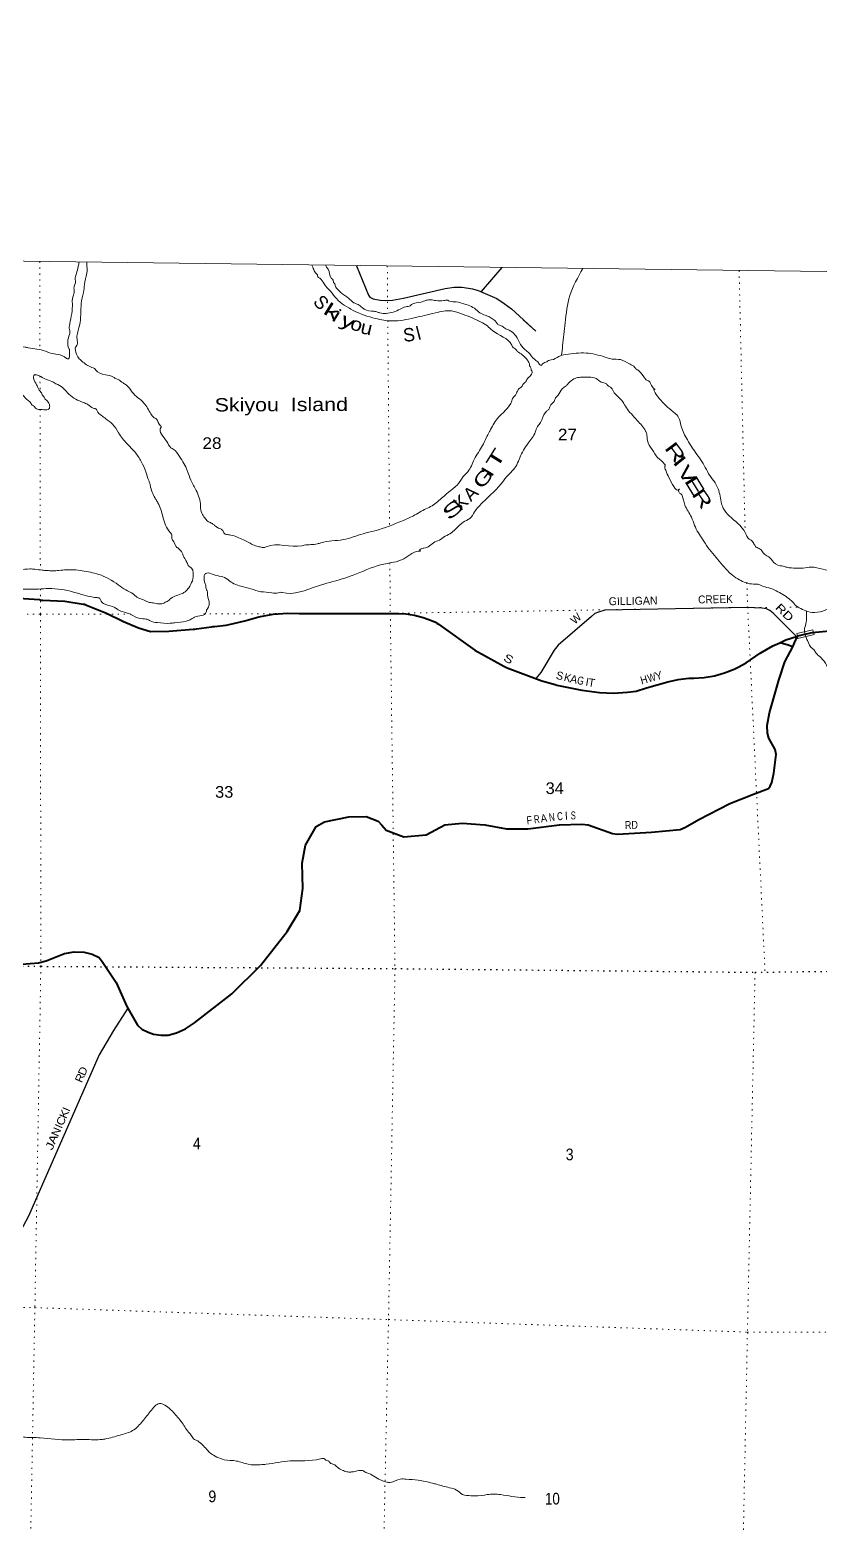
# Model space of a CAD drawing. Header units: feet. Extents: x -493433 to -244333, y 184684 to 373072.
# Drawn here: x -289216 to -277267, y 350233 to 372822 of the extents above; entities that cross this region are included whole.
import ezdxf
from ezdxf.enums import TextEntityAlignment as Align

# ---------------------------------------------------------------- set-up
doc = ezdxf.new("R2010")
doc.units = ezdxf.units.FT
doc.header["$LTSCALE"] = 60
doc.linetypes.add('DOTTED', pattern=[1.5, 0.3, -1.2])
for name, color, linetype, lineweight in [('26', 7, 'Continuous', 40), ('27', 7, 'Continuous', 13), ('29', 7, 'Continuous', 25), ('30', 7, 'Continuous', 13), ('39', 7, 'Continuous', 13), ('4', 7, 'Continuous', 13), ('41', 7, 'Continuous', 13), ('6', 7, 'DOTTED', 25), ('7', 7, 'DOTTED', 13)]:
    doc.layers.add(name, color=color, linetype=linetype, lineweight=lineweight)
doc.layers.add('42', color=7, linetype='Continuous')

msp = doc.modelspace()

# ---------------------------------------------------------------- linework, layer by layer
at = {"layer": '26'}
for p, q in [((-277364.41, 363712.35), (-277610.56, 363657.28)), ((-277651.45, 363643.54), (-277651.06, 363644.23)), ((-277610.56, 363657.28), (-277610.22, 363657.39))]:
    msp.add_line(p, q, dxfattribs=at)
for points in [[(-290271.81, 364289.22), (-289069.35, 364212.47), (-289044.35, 364203.36), (-289019.35, 364202.03), (-288685.83, 364184.26), (-288408.69, 364141.9), (-288389.12, 364138.91), (-288358.69, 364124.97), (-288057.91, 364002.4), (-287798.4, 363877.92), (-287574, 363781.68), (-287392.37, 363725.69), (-287112.7, 363734.59), (-286744.51, 363762.85), (-286719.51, 363764.77), (-286694.51, 363768.15), (-286472.01, 363798.26), (-286447.07, 363801.63)], [(-286447.07, 363801.63), (-286422.01, 363804.51), (-286247.61, 363824.55), (-286200.19, 363833.14), (-285967.12, 363886.67), (-285754.9, 363948.12), (-285537.42, 363987.05), (-285317.07, 364003.03), (-285145.09, 363998.45), (-285133.06, 363998.13), (-285095.09, 363998.19), (-283687.37, 364000.27), (-283662.68, 364000.3), (-283637.37, 363999.2), (-283529.41, 363994.49), (-283397.78, 363974.82), (-283268.93, 363941.5), (-283144.27, 363894.9), (-283085.06, 363866.53), (-283060.1, 363854.57), (-283035.06, 363836.64), (-282486.82, 363444.07), (-282049.54, 363201.67), (-281999.67, 363178.1), (-281473.17, 362981.76), (-281274.78, 362924.09), (-281249.67, 362916.79), (-281224.78, 362911.88), (-280871.45, 362842.19), (-280602.13, 362803.29), (-280391.15, 362794.56), (-280180.42, 362807.92), (-280050.2, 362827.38), (-279891.88, 362874.66), (-279569.18, 362968.25), (-279412.34, 363002.2), (-279252.8, 363019.57), (-279173.97, 363021.97), (-279017.8, 363032.22), (-278863.55, 363058.74), (-278712.92, 363101.23), (-278567.56, 363159.24), (-278504.32, 363190.23), (-278383.46, 363254.91), (-278171.25, 363400.88), (-277982.4, 363510.26), (-277875.25, 363558.13)], [(-277364.41, 363712.35), (-277338.97, 363715.26), (-277175.51, 363733.94), (-277004.22, 363753.76), (-276844.11, 363789.55), (-276819.02, 363796.21), (-276794.11, 363805.45), (-276576.89, 363886.1), (-276522.61, 363911.69), (-276465.95, 363931.47), (-276407.53, 363945.22), (-276347.99, 363952.78), (-276287.99, 363954.08), (-276228.18, 363949.1), (-276169.22, 363937.9), (-276111.75, 363920.59), (-276056.41, 363897.38), (-276037.04, 363887.57), (-275873.32, 363839.79), (-275696.16, 363807.2), (-275220.25, 363845.45)], [(-289457.19, 358687.89), (-289085.28, 358719.36), (-288971.04, 358749.75), (-288693.13, 358859.36), (-288546.94, 358886.75), (-288395.65, 358882.11), (-288273.04, 358851.4), (-288170.51, 358799.32), (-288122.84, 358740.91), (-287909.06, 358423.46), (-287747.76, 358057.5), (-287588.79, 357776.29), (-287522.03, 357715.6), (-287429.26, 357671.41), (-287345.32, 357640.47), (-287232.53, 357626.55), (-287124.44, 357627.21), (-286997.07, 357658.52), (-286863.79, 357720.02), (-286727.07, 357812.86), (-286160.42, 358250.11), (-285728.43, 358677.74), (-285324.81, 359192.61), (-285133.81, 359511.75), (-285089.06, 359843.66), (-285097.56, 360222.94), (-285047.96, 360496.28), (-284885.82, 360777.63), (-284761.99, 360847.95), (-284393.2, 360923.84), (-284130.1, 360933.12), (-283950.9, 360861.26), (-283895.93, 360799.75), (-283829.25, 360721.89), (-283562.3, 360622.2), (-283224.49, 360654.29), (-282940.56, 360802.33), (-282677.1, 360829.74), (-282334.39, 360805.29), (-282008.5, 360742.82), (-281687.38, 360742.96), (-281206.48, 360804.69), (-280869.07, 360816.63), (-280776.16, 360804.79), (-280405.07, 360672.21), (-280328.19, 360665.51), (-279815.84, 360694.4), (-279383.53, 360734.84), (-279300.64, 360769.44), (-279101.53, 360886.94), (-278631.1, 361128.34), (-278273.11, 361266.95), (-278048.57, 361355.58), (-278023.93, 361388.16), (-277997.42, 361445.61), (-277965.66, 361587.98), (-277931.16, 361869.88), (-277948.53, 361944.6), (-278041.6, 362117.37), (-278064.04, 362190.73), (-278068.11, 362307.4), (-278031.86, 362496.66), (-277891.53, 362992.17), (-277798.95, 363266.61), (-277676.77, 363496.8)], [(-277875.25, 363558.13), (-277783.14, 363599.29), (-277610.56, 363657.28)], [(-277676.77, 363496.8), (-277766.79, 363524.16), (-277853.63, 363551.36), (-277875.25, 363558.13)], [(-277676.77, 363496.8), (-277652.87, 363558.1), (-277610.56, 363657.28)]]:
    msp.add_lwpolyline(points, dxfattribs=at)
at = {"layer": '26', "lineweight": 13}
for points in [[(-277610.56, 363657.28), (-277619.77, 363694.96), (-277374.78, 363754.79), (-277364.41, 363712.35)], [(-277610.56, 363657.28), (-277601.81, 363621.46), (-277356.82, 363681.29), (-277364.41, 363712.35)]]:
    msp.add_lwpolyline(points, dxfattribs=at)
at = {"layer": '29'}
msp.add_line((-282386.25, 368866.07), (-282074.53, 369229.48), dxfattribs=at)
for points in [[(-284274.77, 369257.52), (-284096.04, 368811.84), (-284073.99, 368781.85), (-284025.4, 368755.33), (-283917.04, 368734.83), (-283835.44, 368733.23), (-283733.83, 368737.65), (-283566.35, 368766.83), (-282938.64, 368914.43), (-282798.04, 368932.24), (-282678, 368932.11), (-282521.19, 368907.42), (-282435.4, 368881.13), (-282156.71, 368759.75), (-282046.22, 368687.98), (-281935.83, 368605.07), (-281566.32, 368268.44), (-281758.97, 368440.72)], [(-277621.94, 363650.91), (-277977.57, 364004.46), (-278028.37, 364044.24), (-278074.98, 364070.92), (-278143.23, 364081.8), (-278384, 364088.43), (-280522.17, 364048.65), (-280619.36, 364022.14), (-280672.37, 364000.04), (-280724.1, 363954.61), (-281229, 363518.32), (-281290.13, 363442.97), (-281488.93, 363105.68), (-281565.78, 363016.29)], [(-287736.23, 358031.34), (-287949.79, 357696.03), (-288166.31, 357327.51), (-289236.06, 354886.71), (-289812.26, 353819.81)]]:
    msp.add_lwpolyline(points, dxfattribs=at)
at = {"layer": '39'}
for p, q in [((-288355.12, 369286.61), (-288354.03, 369310.08)), ((-286781.02, 351584.31), (-286751.56, 351538.77))]:
    msp.add_line(p, q, dxfattribs=at)
for points in [[(-291421.98, 369350.18), (-291395.24, 369330.41), (-291346.65, 369314.25), (-291269.71, 369253.65), (-291132.02, 369144.56), (-291123.92, 369124.36), (-291103.67, 369116.29), (-291095.57, 369100.12), (-291034.82, 369055.68), (-291030.76, 369039.51), (-291010.51, 369019.32), (-290901.15, 368890.01), (-290872.78, 368833.45), (-290852.51, 368760.7), (-290807.92, 368659.68), (-290730.92, 368489.97), (-290698.48, 368360.66), (-290686.26, 368227.29), (-290674.07, 368130.31), (-290682.1, 368021.19), (-290678.02, 367948.45), (-290682.05, 367928.25), (-290669.88, 367883.79), (-290653.68, 367859.54), (-290613.19, 367835.3), (-290544.37, 367835.32), (-290358.18, 367863.66), (-290317.71, 367883.86), (-290277.24, 367900.05), (-290147.73, 367952.61), (-289880.59, 368001.16), (-289751.05, 368013.31), (-289508.18, 368025.49), (-289289.59, 368025.54), (-289241.01, 368017.47), (-288981.91, 367964.98), (-288929.27, 367944.79), (-288824.01, 367920.56), (-288694.45, 367880.18), (-288649.91, 367851.89), (-288633.72, 367851.9), (-288617.56, 367928.68), (-288617.57, 367948.89), (-288617.59, 367989.3), (-288625.69, 368005.47), (-288617.7, 368219.66), (-288609.63, 368264.11), (-288617.75, 368292.4), (-288613.74, 368377.27), (-288573.41, 368688.45), (-288573.44, 368753.12), (-288557.28, 368813.74), (-288545.17, 368886.49), (-288549.24, 368914.77), (-288525.01, 369027.94), (-288529.06, 369044.1), (-288521, 369108.76), (-288484.63, 369250.22), (-288471.77, 369311.52)], [(-288355.12, 369286.61), (-288355.04, 369145.17), (-288391.39, 368971.38), (-288403.47, 368854.19), (-288427.73, 368769.31), (-288443.83, 368603.61), (-288484.15, 368276.26), (-288504.35, 368191.39), (-288516.42, 368033.78), (-288524.5, 368025.7), (-288524.48, 367969.12), (-288516.36, 367936.79), (-288479.9, 367864.06), (-288431.29, 367815.57), (-288277.43, 367718.61), (-288240.98, 367702.45), (-288220.73, 367678.21), (-288074.97, 367609.54), (-287953.51, 367573.19), (-287933.26, 367557.03), (-287880.63, 367536.84), (-287807.74, 367484.32), (-287759.15, 367456.04), (-287670.04, 367346.93), (-287491.85, 367181.28), (-287386.51, 367015.62), (-287346.01, 366967.13), (-287301.47, 366938.85), (-287240.7, 366837.83), (-287228.55, 366825.71), (-287232.6, 366817.62), (-287147.48, 366599.41), (-287082.66, 366506.47), (-287050.27, 366486.28), (-286953.06, 366373.14), (-286835.56, 366158.98), (-286782.88, 366013.5), (-286701.84, 365859.96), (-286636.96, 365625.58), (-286636.94, 365589.2), (-286604.51, 365496.27), (-286559.95, 365431.62), (-286515.41, 365387.17), (-286458.72, 365358.9), (-286422.28, 365330.61), (-286397.98, 365314.45), (-286345.34, 365282.13), (-286312.95, 365270.01), (-286321.05, 365270.02), (-286312.95, 365265.98), (-286284.59, 365217.48), (-286227.91, 365193.25), (-286199.57, 365189.22), (-286009.28, 365124.59), (-285843.28, 365039.75), (-285766.36, 365011.48), (-285705.63, 364999.37), (-285689.44, 364995.33), (-285644.91, 365007.47), (-285102.5, 365023.72), (-285066.07, 365031.81), (-284867.73, 365052.05), (-284815.11, 365068.23), (-284479.16, 365116.78), (-284175.61, 365205.74), (-284001.56, 365250.22), (-283568.51, 365407.9), (-283394.49, 365488.75), (-283297.36, 365545.35), (-283111.19, 365642.37), (-282953.39, 365775.75), (-282698.47, 366014.23), (-282662.07, 366070.81), (-282593.29, 366143.56), (-282496.22, 366329.47), (-282370.83, 366539.64), (-282281.86, 366721.5), (-282261.63, 366757.88), (-282148.37, 366943.79), (-281929.89, 367214.59), (-281917.77, 367250.96), (-281861.13, 367319.67), (-281853.05, 367343.92), (-281804.5, 367408.58), (-281780.21, 367424.75), (-281751.9, 367473.25), (-281715.48, 367505.59), (-281699.31, 367537.92), (-281642.66, 367602.59), (-281626.49, 367667.25), (-281634.6, 367675.34), (-281638.67, 367711.71), (-281662.97, 367756.16), (-281662.98, 367772.32), (-281671.09, 367792.53), (-281707.54, 367849.1), (-281845.22, 367962.24)], [(-284668.45, 368870.27), (-284768.38, 368984.2), (-284833.19, 369069.05), (-284865.59, 369097.34), (-284865.59, 369109.46), (-284898, 369149.87), (-284930.42, 369214.53), (-284934.47, 369222.61), (-284954.8, 369266.26)], [(-284741.01, 369263.49), (-284736.12, 369246.89), (-284707.77, 369206.49), (-284655.07, 369065.05), (-284630.77, 369036.76), (-284618.61, 368996.35), (-284602.41, 368984.23), (-284598.35, 368959.98), (-284569.99, 368907.45), (-284509.24, 368846.84), (-284395.86, 368766.03), (-284318.92, 368697.34), (-284250.08, 368669.06), (-284193.39, 368624.63), (-284051.68, 368568.07), (-283982.86, 368564.04), (-283938.32, 368547.88), (-283922.14, 368543.85), (-283829.03, 368535.78), (-283618.55, 368600.48), (-283533.56, 368636.86), (-283464.75, 368653.04), (-283444.52, 368669.21), (-283302.85, 368705.6), (-283225.95, 368733.9), (-283153.09, 368741.99), (-283076.18, 368729.88), (-282958.78, 368729.9), (-282898.06, 368733.95), (-282869.72, 368721.83), (-282768.52, 368709.73), (-282638.96, 368677.42), (-282452.71, 368580.46), (-282432.45, 368560.25), (-282351.47, 368515.81), (-282278.6, 368487.53), (-282161.16, 368398.64), (-282128.76, 368362.28), (-282076.13, 368342.07), (-282019.44, 368301.67), (-281966.8, 368281.47), (-281881.77, 368212.79), (-281837.21, 368148.13), (-281796.69, 368067.32), (-281707.59, 367970.33), (-281683.3, 367950.14), (-281582.05, 367836.99), (-281525.35, 367788.51), (-281509.15, 367764.26), (-281480.8, 367748.1), (-281464.63, 367772.35), (-281399.87, 367804.69), (-281375.59, 367824.89), (-281331.06, 367832.99), (-281217.75, 367885.54), (-281072.03, 367921.93), (-280768.44, 367934.11), (-280489.09, 367865.44), (-280412.17, 367845.24), (-280286.67, 367837.18), (-280140.92, 367768.5), (-280072.09, 367724.06), (-280055.88, 367699.81), (-280031.58, 367683.64), (-280007.29, 367667.49), (-279922.24, 367562.43), (-279885.79, 367526.06), (-279861.49, 367517.98), (-279792.63, 367412.92), (-279764.29, 367384.63), (-279772.39, 367388.66), (-279744.02, 367307.85), (-279687.31, 367235.11), (-279529.37, 367081.57), (-279468.63, 367033.08), (-279407.88, 366964.39), (-279367.35, 366831.03), (-279274.15, 366624.94), (-279205.29, 366511.8), (-279055.43, 366297.63), (-278913.64, 366055.18), (-278873.14, 366002.64), (-278808.33, 365885.46), (-278755.6, 365659.16), (-278731.29, 365590.46), (-278642.19, 365477.32), (-278399.2, 365222.75), (-278338.44, 365125.78), (-278302, 365101.53), (-278261.49, 365040.92), (-278233.15, 365004.55), (-278172.41, 364972.23), (-278127.86, 364915.66), (-278014.49, 364830.81), (-277994.24, 364802.52), (-277868.71, 364721.71), (-277844.43, 364721.72)], [(-280854.09, 369215.32), (-281050.6, 368807.56), (-281122.78, 368392.69), (-281160.72, 368047.07), (-281174.88, 367903.89)], [(-277844.43, 364721.72), (-277763.46, 364697.48), (-277637.97, 364685.37), (-277524.62, 364685.38), (-277403.2, 364701.57), (-277225.07, 364669.26), (-276953.85, 364641), (-276893.14, 364649.09), (-276804.11, 364713.76), (-276755.56, 364778.42), (-276743.43, 364806.71), (-276727.24, 364830.95), (-276703.01, 364960.27), (-276682.78, 365000.69), (-276674.7, 365049.19), (-276642.36, 365130.01), (-276614.08, 365283.58), (-276626.28, 365408.86), (-276638.43, 365433.1), (-276650.6, 365497.76), (-276666.8, 365501.8), (-276674.91, 365534.13), (-276707.31, 365582.62), (-276735.65, 365602.82), (-276905.75, 365833.15), (-276974.63, 365962.46), (-277011.07, 366006.91), (-277067.81, 366144.31), (-277080.08, 366463.56), (-277100.35, 366536.3), (-277076.15, 366762.61), (-277051.93, 366908.1), (-277060.03, 366932.35), (-277043.86, 366972.76), (-276967.1, 367356.69), (-276950.95, 367461.76), (-276934.76, 367490.05), (-276926.69, 367538.55), (-276906.46, 367566.84), (-276906.48, 367611.29), (-276878.17, 367696.16), (-276854.01, 367975.01), (-276845.92, 368015.43), (-276849.99, 368051.79), (-276841.91, 368084.13), (-276886.53, 368314.47), (-276951.33, 368415.5), (-276959.46, 368480.16), (-276975.71, 368609.48), (-276975.76, 368742.85), (-276947.47, 368843.88), (-276911.05, 368896.42), (-276885.27, 368953.08)], [(-284668.45, 368870.27), (-284579.63, 368761.11), (-284326.42, 368580.86), (-283990.45, 368459.99), (-283735.69, 368422.89), (-283407.01, 368469.16), (-283085.02, 368544.9), (-282840.4, 368573.31), (-282676.28, 368524.87), (-282529.63, 368469.8), (-282400, 368406.68)], [(-281845.22, 367962.24), (-281865.47, 367990.51), (-281918.12, 368030.92), (-281930.27, 368055.17), (-282221.83, 368277.4), (-282298.77, 368346.08), (-282400, 368406.68), (-282447.79, 368427.12)], [(-291069.34, 365389.53), (-291069.37, 365442.8), (-291049.18, 365531.71), (-290996.74, 365887.35), (-290976.54, 365980.3), (-290956.36, 366069.21), (-290928.04, 366125.79), (-290879.56, 366287.46), (-290855.33, 366408.7), (-290843.26, 366554.18), (-290843.32, 366655.21), (-290851.44, 366707.75), (-290847.44, 366808.78), (-290847.45, 366833.03), (-290827.27, 366934.06), (-290790.89, 367039.14), (-290714.06, 367188.68), (-290621.04, 367362.48), (-290564.38, 367390.78), (-290491.53, 367411.01), (-290410.59, 367443.35), (-290224.44, 367564.63), (-290179.92, 367588.88), (-290131.36, 367601.02), (-290026.12, 367609.13), (-289892.53, 367601.07), (-289799.43, 367617.26), (-289718.47, 367609.19), (-289686.08, 367605.16), (-289621.29, 367580.93), (-289613.19, 367564.77), (-289536.25, 367516.29), (-289455.26, 367451.64), (-289410.7, 367403.16), (-289394.52, 367395.08), (-289289.19, 367261.74), (-289196.04, 367172.85), (-289179.84, 367148.6), (-289147.45, 367128.4), (-289143.39, 367116.29), (-289078.61, 367083.96), (-289030.03, 367083.98), (-288936.93, 367084), (-288920.75, 367104.21), (-288920.77, 367156.75), (-288965.34, 367225.43), (-288989.63, 367245.64), (-288993.69, 367257.76), (-289030.15, 367306.25), (-289038.25, 367334.54), (-289062.55, 367358.78), (-289103.08, 367435.56), (-289151.7, 367524.45), (-289155.78, 367597.19), (-289147.69, 367609.32), (-289135.55, 367609.31), (-289070.77, 367593.16), (-288989.78, 367544.69), (-288884.52, 367508.34), (-288823.78, 367471.98), (-288791.39, 367459.86), (-288625.35, 367314.41), (-288406.69, 367189.18), (-288341.91, 367160.9), (-288256.88, 367104.34), (-288208.29, 367084.15), (-288200.19, 367063.94), (-288135.39, 366995.25), (-288066.54, 366942.73), (-287965.3, 366861.93), (-287876.18, 366732.63), (-287746.56, 366562.92), (-287629.11, 366441.71), (-287531.88, 366296.25), (-287463, 366142.69), (-287418.4, 366009.34), (-287402.18, 365964.9), (-287390.02, 365908.32), (-287308.96, 365722.43), (-287280.61, 365673.95), (-287203.59, 365459.78), (-287094.19, 365225.41), (-287073.93, 365201.17), (-287069.85, 365132.47), (-287041.49, 365083.98), (-286992.88, 364999.13), (-286968.57, 364982.97), (-286875.4, 364833.46), (-286863.25, 364813.26), (-286834.88, 364756.69), (-286798.43, 364704.16), (-286782.23, 364696.08), (-286749.82, 364639.51), (-286745.76, 364615.27), (-286757.84, 364494.03)], [(-285725.55, 364328.53), (-285559.58, 364312.4), (-285458.38, 364312.42), (-285421.95, 364320.5), (-285401.71, 364316.47), (-284867.43, 364413.55), (-284495.07, 364522.73), (-284329.14, 364579.33), (-283912.27, 364732.97), (-283717.99, 364773.42), (-283560.15, 364825.97), (-283438.74, 364906.81), (-283365.9, 364939.16), (-283317.33, 364943.21), (-283309.23, 364943.21), (-283317.32, 364947.25), (-283268.77, 364987.67), (-283256.63, 364987.67), (-283090.71, 365080.64), (-283001.66, 365121.07), (-282961.2, 365153.41), (-282864.07, 365205.96), (-282779.1, 365274.67), (-282661.75, 365379.76), (-282564.63, 365436.35), (-282491.81, 365537.4), (-282374.48, 365670.77), (-282054.85, 366006.24), (-282014.39, 366058.78), (-281961.78, 366111.33), (-281828.29, 366301.28), (-281808.07, 366353.82), (-281682.68, 366572.07), (-281573.46, 366741.81), (-281541.12, 366826.68), (-281516.84, 366854.98), (-281444.05, 367004.52), (-281403.59, 367057.05), (-281371.22, 367085.35), (-281351, 367133.85), (-281290.31, 367206.6), (-281266.04, 367259.14), (-281229.63, 367299.55), (-281160.86, 367400.6), (-281108.25, 367441.02), (-281075.88, 367477.39), (-280930.19, 367566.32), (-280853.28, 367570.37), (-280630.63, 367538.07), (-280577.98, 367497.67), (-280497.01, 367469.39), (-280468.66, 367437.07), (-280424.13, 367412.82), (-280379.56, 367336.05), (-280298.57, 367255.24), (-280181.11, 367089.56), (-280100.11, 366992.58), (-280031.25, 366915.81), (-279905.69, 366758.22), (-279889.48, 366717.81), (-279877.3, 366616.77), (-279808.43, 366479.38), (-279723.36, 366358.16), (-279618.07, 366257.15), (-279609.97, 366236.94), (-279614.02, 366224.81), (-279601.84, 366164.2), (-279553.22, 366055.1), (-279476.25, 365917.7)], [(-279476.25, 365917.7), (-279403.37, 365873.25), (-279395.27, 365877.3), (-279399.32, 365869.22), (-279403.37, 365877.3), (-279395.27, 365869.21), (-279399.32, 365877.3), (-279403.35, 365840.93), (-279375.01, 365808.61), (-279334.49, 365719.7), (-279310.17, 365634.84), (-279212.94, 365457.04), (-279164.31, 365331.77), (-279107.59, 365218.62), (-279042.79, 365121.65), (-279006.32, 365061.03), (-278815.97, 364818.58), (-278613.48, 364596.35), (-278512.25, 364523.61), (-278305.78, 364446.86), (-278180.29, 364434.75), (-278135.75, 364414.55), (-278010.25, 364378.2), (-277929.28, 364341.83), (-277734.93, 364220.63), (-277674.18, 364164.06), (-277641.78, 364127.69), (-277581.05, 364087.28), (-277483.88, 364038.81), (-277350.29, 364014.57), (-277188.39, 364050.96), (-277147.92, 364067.13), (-276998.16, 364091.39), (-277006.25, 364091.39), (-276981.97, 364131.8), (-276945.56, 364147.97), (-276913.19, 364184.35), (-276755.35, 364253.07), (-276686.53, 364265.2), (-276346.56, 364390.51), (-276269.66, 364398.6), (-276265.61, 364406.69), (-276160.37, 364426.9), (-276107.75, 364434.98), (-276091.57, 364451.15), (-275897.3, 364536.04), (-275783.97, 364568.38), (-275678.75, 364620.92), (-275613.99, 364637.1), (-275565.42, 364649.22), (-275512.8, 364693.68), (-275435.92, 364730.06), (-275419.73, 364730.06), (-275415.68, 364746.23), (-275363.07, 364774.52), (-275346.89, 364794.73), (-275326.64, 364802.81), (-275314.51, 364823.02), (-275233.58, 364895.77), (-275207.55, 364914.76)], [(-299406.08, 365009.25), (-298877.68, 365157.9), (-298679.36, 365190.29), (-298557.92, 365198.4), (-298501.26, 365202.46), (-298116.68, 365178.33), (-297436.65, 365210.84), (-297355.69, 365210.86), (-297011.62, 365219.05), (-296513.76, 365263.63), (-296206.14, 365316.25), (-296064.48, 365360.75), (-295833.78, 365405.26), (-295619.24, 365417.44), (-295513.99, 365389.18), (-295348, 365360.94), (-295258.94, 365356.91), (-294918.89, 365304.47), (-294493.84, 365276.28), (-294279.28, 365248.05), (-293983.77, 365227.92), (-293931.14, 365215.81), (-293862.32, 365195.63), (-293591.07, 365118.91), (-293421.04, 365098.75), (-293400.8, 365086.62), (-293186.24, 365058.39), (-293137.66, 365058.41), (-293113.37, 365042.25), (-293072.87, 365013.96), (-293012.15, 365005.9), (-292846.2, 365034.22), (-292647.85, 365038.31), (-292514.27, 365022.18), (-292291.61, 365002.03), (-291967.74, 364941.48), (-291728.88, 364860.72), (-291485.93, 364735.5), (-291437.35, 364715.31), (-291133.73, 364670.92), (-291016.33, 364638.62), (-290720.77, 364513.41), (-290635.75, 364493.22), (-290081.15, 364432.73), (-289761.36, 364408.55), (-289676.34, 364392.41), (-289587.29, 364388.38), (-289514.41, 364372.23), (-289449.64, 364368.2), (-289085.34, 364368.29), (-288931.52, 364376.4), (-288555.04, 364323.95), (-288239.26, 364243.19), (-288198.77, 364239.15), (-288174.49, 364235.12), (-288125.88, 364170.46), (-288077.29, 364138.15), (-287931.55, 364089.68), (-287882.95, 364057.37), (-287696.72, 363988.7), (-287660.27, 363968.5), (-287506.43, 363920.04), (-287421.42, 363903.89), (-287397.12, 363887.73), (-287287.82, 363863.5), (-287093.51, 363851.42), (-287024.7, 363859.51), (-286854.7, 363883.79), (-286793.99, 363904.02), (-286725.2, 363944.43), (-286551.17, 364017.21), (-286543.1, 364049.54), (-286522.86, 364081.88), (-286502.66, 364146.54), (-286531.06, 364279.89), (-286531.09, 364324.34), (-286555.4, 364393.04), (-286555.42, 364421.32), (-286567.57, 364449.61), (-286579.77, 364562.76), (-286575.74, 364582.96), (-286543.36, 364611.26), (-286442.15, 364591.07), (-286223.53, 364514.34), (-286191.14, 364486.06), (-286025.14, 364413.34), (-285725.55, 364328.53)], [(-289216.04, 364675.18), (-289368.84, 364663.23), (-289486.23, 364663.2), (-289567.2, 364679.35), (-289627.92, 364699.54), (-289769.61, 364719.72), (-289955.82, 364723.72), (-290065.11, 364735.82), (-290259.42, 364739.82), (-290425.37, 364719.58), (-290506.33, 364723.6), (-290583.25, 364731.67), (-290842.36, 364812.43), (-290886.88, 364816.46), (-290878.79, 364820.5), (-290927.39, 364864.95), (-290931.47, 364913.44), (-290943.62, 364933.64), (-290943.63, 364957.89), (-290967.96, 365038.7), (-290976.06, 365050.82), (-290984.18, 365087.19), (-291020.63, 365135.68), (-291065.18, 365168), (-291077.34, 365208.41), (-291073.31, 365252.86), (-291068.53, 365279.18)], [(-289216.04, 364675.18), (-289139.32, 364667.28), (-289030, 364654.66), (-288956.77, 364649.53), (-288867.16, 364644.47), (-288776.64, 364651.68)], [(-286757.84, 364494.03), (-286814.46, 364388.94), (-286867.06, 364328.31), (-286907.52, 364304.06), (-287085.6, 364227.25), (-287138.2, 364182.78), (-287170.57, 364170.65), (-287182.71, 364162.57), (-287352.73, 364158.49), (-287433.69, 364174.64), (-287457.99, 364186.77), (-287615.88, 364259.47), (-287656.39, 364295.84), (-287765.71, 364356.43), (-287879.09, 364433.19), (-288174.67, 364590.73), (-288300.17, 364623.04), (-288551.15, 364659.36), (-288776.64, 364651.68)], [(-277472.42, 364034.41), (-277487.83, 363816.54), (-277504.01, 363755.92), (-277483.96, 363650.08)], [(-277483.96, 363650.08), (-277459.41, 363590.24), (-277378.4, 363464.97), (-277362.21, 363452.86), (-277329.81, 363404.37), (-277252.86, 363331.63), (-277167.81, 363218.49), (-277038.18, 362988.17), (-277009.82, 362923.51), (-276969.26, 362729.53), (-276948.95, 362547.69), (-276883.98, 362042.56), (-276883.97, 362014.27), (-276883.96, 361985.98), (-276798.81, 361618.26), (-276705.62, 361408.13), (-276669.17, 361335.4), (-276657, 361290.95), (-276567.91, 361206.09), (-276511.18, 361064.67), (-276442.32, 360947.48), (-276349.18, 360834.34), (-276320.83, 360785.86), (-276166.94, 360628.27), (-276094.06, 360539.38), (-276049.51, 360498.97), (-276041.41, 360474.73), (-275956.37, 360377.75), (-275842.99, 360288.86), (-275810.61, 360272.7), (-275729.62, 360212.09), (-275701.28, 360175.72), (-275656.7, 360070.66), (-275620.24, 359953.48), (-275579.67, 359743.35), (-275527, 359622.12), (-275506.74, 359573.63), (-275433.84, 359460.49), (-275417.65, 359448.37), (-275417.63, 359436.24), (-275381.19, 359371.59), (-275332.58, 359306.95), (-275324.48, 359294.82), (-275308.28, 359274.61), (-275308.28, 359254.41), (-275277.78, 359218.73)], [(-291046.01, 351646.98), (-290855.82, 351748.04), (-290718.22, 351772.31), (-290600.85, 351776.38), (-290317.53, 351780.48), (-290256.81, 351776.45), (-289993.69, 351728.03), (-289961.31, 351703.78), (-289762.94, 351614.93), (-289738.65, 351610.89), (-289738.64, 351602.81), (-289592.94, 351614.96), (-289459.35, 351586.71), (-289374.35, 351558.45), (-289285.29, 351546.34), (-289058.63, 351538.31), (-288621.49, 351506.07), (-288394.83, 351514.2), (-288249.11, 351506.14), (-288119.6, 351514.25), (-288050.8, 351526.39), (-287824.17, 351587.05), (-287642.07, 351659.81), (-287561.15, 351732.56), (-287435.75, 351882.09), (-287411.49, 351914.43), (-287342.72, 351999.29), (-287273.94, 352051.84), (-287237.52, 352055.89), (-287197.04, 352043.78), (-287112, 351987.22), (-286982.42, 351849.86), (-286913.57, 351765.02), (-286804.21, 351607.44), (-286781.02, 351584.31)], [(-286751.8, 351540.71), (-286751.56, 351538.77), (-286727.26, 351514.53), (-286678.68, 351490.29), (-286541, 351361.01), (-286484.31, 351304.45), (-286387.15, 351247.9), (-286277.85, 351207.52), (-286091.65, 351187.35), (-285913.54, 351138.89), (-285731.4, 351130.84), (-285642.36, 351138.94), (-285278.11, 351187.5), (-284820.76, 351219.9), (-284760.05, 351219.91), (-284739.81, 351199.71), (-284707.42, 351191.64), (-284679.07, 351163.35), (-284606.2, 351127), (-284553.56, 351082.57), (-284472.59, 351042.17), (-284407.83, 351021.97), (-284351.16, 351021.99), (-284237.84, 351042.21), (-284169.03, 351038.18), (-284148.79, 351022.02), (-284092.11, 350997.79), (-283885.64, 350888.72), (-283820.88, 350868.53), (-283768.26, 350864.5), (-283614.47, 350913.01), (-283525.43, 350913.02), (-283343.29, 350896.89), (-283128.75, 350852.48), (-283068.03, 350836.32), (-282869.67, 350783.83), (-282764.42, 350747.48), (-282675.35, 350682.85), (-282545.82, 350662.66), (-282343.45, 350670.77), (-282302.98, 350678.86), (-282100.61, 350678.89), (-281752.51, 350634.49), (-281728.23, 350634.5)]]:
    msp.add_spline(points, degree=3, dxfattribs=at)
at = {"layer": '4'}
msp.add_lwpolyline([(-489136.84, 372822.34), (-458570.27, 372170.54), (-428002.84, 371560.78), (-397434.59, 370993.07), (-366865.58, 370467.41), (-336295.9, 369983.8), (-305725.57, 369542.24), (-275154.66, 369142.74), (-244583.22, 368785.28), (-246606.46, 184933.95), (-277430.78, 185294.37), (-308254.58, 185697.19), (-339077.78, 186142.4), (-369900.35, 186630.01), (-400722.22, 187160.02), (-431543.33, 187732.42), (-462363.63, 188347.22), (-493183.05, 189004.41)], close=True, dxfattribs=at)
msp.add_lwpolyline([(-489136.84, 372822.34), (-458570.27, 372170.54), (-428002.84, 371560.78), (-397434.59, 370993.07), (-366865.58, 370467.41), (-336295.9, 369983.8), (-305725.57, 369542.24), (-275154.66, 369142.74), (-244583.22, 368785.28), (-246606.46, 184933.95), (-277430.78, 185294.37), (-308254.58, 185697.19), (-339077.78, 186142.4), (-369900.35, 186630.01), (-400722.22, 187160.02), (-431543.33, 187732.42), (-462363.63, 188347.22), (-493183.05, 189004.41)], close=True, dxfattribs=at)
at = {"layer": '6'}
for points in [[(-305872.11, 358889.07), (-305062.86, 358840.24), (-299695.56, 358785.38), (-294376.81, 358726.21), (-289049.98, 358666.84)], [(-289048.84, 358666.14), (-283694.83, 358631.47), (-278250.61, 358575.68), (-275285.01, 358614.61)]]:
    msp.add_lwpolyline(points, dxfattribs=at)
at = {"layer": '7'}
for p, q in [((-289066.39, 369319.32), (-289063.89, 367983.25)), ((-283811.5, 369251.6), (-283805.33, 368539.92)), ((-278491.63, 369183.64), (-278400.78, 365224.51)), ((-283804.32, 368424.31), (-283777.38, 365324.88)), ((-289063.15, 367589.64), (-289062.72, 367359.1)), ((-289062.22, 367083.97), (-289057.72, 364657.6)), ((-283772.49, 364762.29), (-283765.88, 364001.43)), ((-278374.57, 364466.06), (-278361.97, 364100.2)), ((-286587.2, 363994.46), (-283765.88, 364001.43)), ((-283765.88, 364001.43), (-278361.97, 364091.12)), ((-278361.97, 364100.2), (-278099.3, 358573.97)), ((-278361.97, 364091.12), (-278013, 364092.97)), ((-277723.37, 364094.5), (-277594.65, 364095.18)), ((-294442.55, 353557.33), (-289140.24, 353506.03)), ((-278366.46, 353135.46), (-275352.86, 353133.81)), ((-278360.92, 353115.83), (-278365.49, 353136.07))]:
    msp.add_line(p, q, dxfattribs=at)
for points in [[(-289057.18, 364369.33), (-289056.48, 363988.31), (-287703.35, 363991.69)], [(-299572.18, 364096.35), (-294298.54, 364055.8), (-289056.48, 363988.31)], [(-289056.48, 363988.31), (-289049.98, 358666.84), (-289140.24, 353506.03)], [(-283765.88, 364001.43), (-283694.83, 358631.47), (-283793.33, 353334.28), (-283904.24, 348068.23), (-283994.88, 342758.96), (-284130.03, 337441.82)], [(-278250.61, 358575.68), (-278365.49, 353136.07), (-278472.57, 347867.98)], [(-289140.24, 353515.11), (-289238.73, 348172.28), (-289349.36, 342818.55), (-289435.71, 337505.47), (-289534.2, 332196.65), (-289632.93, 326889.64), (-289652.45, 323328.71)], [(-289141.34, 353505.7), (-283793.33, 353325.2), (-278365.49, 353136.07)]]:
    msp.add_lwpolyline(points, dxfattribs=at)

# ---------------------------------------------------------------- texts
at = {"layer": '27'}
for s, height, rotation, width, p in [('S', 121, 330.999, 1.3, (-282067.26, 363295.27)), ('K', 121, 345.377, 0.95, (-281149.25, 362983.72)), ('G', 121, 348.642, 0.8, (-280949.01, 362935.69)), ('H', 121, 16.344, 0.9, (-279964.51, 362925.26)), ('W', 121, 16.344, 0.8, (-279856.45, 362957.53)), ('RD', 120, 2.428, 0.85, (-280216.51, 360739.15))]:
    msp.add_text(s, height=height, rotation=rotation, dxfattribs=dict(at, width=width)).set_placement(p)
for s, rotation, p in [('S', 345.377, (-281270.01, 363014.5)), ('A', 347.228, (-281056.01, 362959.32)), ('I', 349.641, (-280820.62, 362910.99)), ('T', 351.641, (-280778.43, 362901.46)), ('Y', 14.344, (-279745.66, 362990.06))]:
    msp.add_text(s, height=121, rotation=rotation, dxfattribs=at).set_placement(p)
for s, rotation, width, p in [('N', 7.268, 0.75, (-281316.4, 360861.24)), ('C', 4.841, 0.75, (-281195.91, 360875.84)), ('S', 359.653, 0.7, (-280999.97, 360887.13)), ('F', 6.265, 0.85, (-281657.87, 360816.65)), ('R', 6.56, 0.75, (-281544.61, 360830.22)), ('A', 7.56, 0.9, (-281437.06, 360845.33))]:
    msp.add_text(s, height=120, rotation=rotation, dxfattribs=dict(at, width=width)).set_placement(p, align=Align.CENTER)
msp.add_text('I', height=120, rotation=2.518, dxfattribs=at).set_placement((-281101.75, 360881.92), align=Align.CENTER)
at = {"layer": '30'}
for s, rotation, p in [('GILLIGAN', 1.066, (-280463.33, 364123.61)), ('W', 40.831, (-280978.2, 363829.06))]:
    msp.add_text(s, height=120, rotation=rotation, dxfattribs=at).set_placement(p)
for s, rotation, width, p in [('CREEK', 0.951, 0.95, (-279110.5, 364151.11)), ('RD', 315.168, 1.3, (-277952.8, 364079.57))]:
    msp.add_text(s, height=120, rotation=rotation, dxfattribs=dict(at, width=width)).set_placement(p)
for s, width, p in [('D', 1.1, (-288360.69, 357058.36)), ('R', 1.1, (-288406.21, 356954.51)), ('K', 1.15, (-288643.75, 356409.39)), ('N', 1.1, (-288763.85, 356139.4)), ('C', 1.1, (-288690, 356304.42)), ('J', 1.35, (-288857.51, 355924.81)), ('A', 1.25, (-288812.2, 356029.68))]:
    msp.add_text(s, height=120, rotation=66.333, dxfattribs=dict(at, width=width)).set_placement(p, align=Align.CENTER)
for p in [(-288610.02, 356481.04), (-288725.04, 356225.63)]:
    msp.add_text('I', height=120, rotation=66.333, dxfattribs=at).set_placement(p, align=Align.CENTER)
at = {"layer": '41'}
for s, rotation, p in [('S', 310.843, (-284945.22, 368705.18)), ('S', 5.08, (-283563.97, 368105.87)), ('l', 14.164, (-283344.81, 368131.75)), ('K', 41.978, (-282702.03, 365545.45)), ('A', 44.225, (-282546.12, 365680.65))]:
    msp.add_text(s, height=201.8, rotation=rotation, dxfattribs=at).set_placement(p)
for s, height, rotation, width, p in [('k', 201.8, 328.208, 1.75, (-284797.41, 368542.52)), ('i', 201.8, 328.208, 1.35, (-284663.07, 368437.76)), ('y', 201.8, 332.208, 1.5, (-284543.27, 368375.73)), ('o', 201.8, 341.207, 1.15, (-284387.92, 368305.05)), ('u', 201.7, 347.282, 1.15, (-284229.69, 368239.4)), ('T', 201.8, 57.862, 1.75, (-282161.4, 366168.07)), ('R', 201.8, 306.726, 1.6, (-279630.07, 366500.31)), ('G', 201.8, 50.849, 1.45, (-282381.26, 365864.71)), ('I', 201.8, 59.294, 1.25, (-282232.9, 366053.14)), ('I', 201.8, 309.054, 1.6, (-279505.29, 366284.41)), ('V', 201.8, 302.143, 1.5, (-279434.25, 366159.76)), ('E', 201.8, 301.606, 1.65, (-279328.02, 366005.67)), ('R', 201.8, 304.616, 1.55, (-279216.23, 365802.9)), ('S', 201.8, 39.304, 1.8, (-282881.89, 365394.94))]:
    msp.add_text(s, height=height, rotation=rotation, dxfattribs=dict(at, width=width)).set_placement(p)
at = {"layer": '42', "width": 1.2}
msp.add_text('Skiyou  Island', height=201.8, rotation=0.258, dxfattribs=at).set_placement((-286421.75, 367052.73))
at = {"layer": '7'}
for s, rotation, width, p in [('28', 0.258, 1.1, (-286606.24, 366485.99)), ('27', 0.255, 1.1, (-281230.96, 366615.93)), ('34', 0.255, 1.05, (-281416.93, 361270.09)), ('33', 0.258, 1.05, (-286415.01, 361213.94)), ('4', 0.258, 0.9, (-286750.78, 355899.26)), ('3', 0.255, 0.9, (-281112.57, 355733.29)), ('9', 0.258, 0.9, (-286515.92, 350563.42)), ('10', 0.255, 0.85, (-281425.89, 350529.38))]:
    msp.add_text(s, height=176.5, rotation=rotation, dxfattribs=dict(at, width=width)).set_placement(p)

doc.saveas('drawing.dxf')
